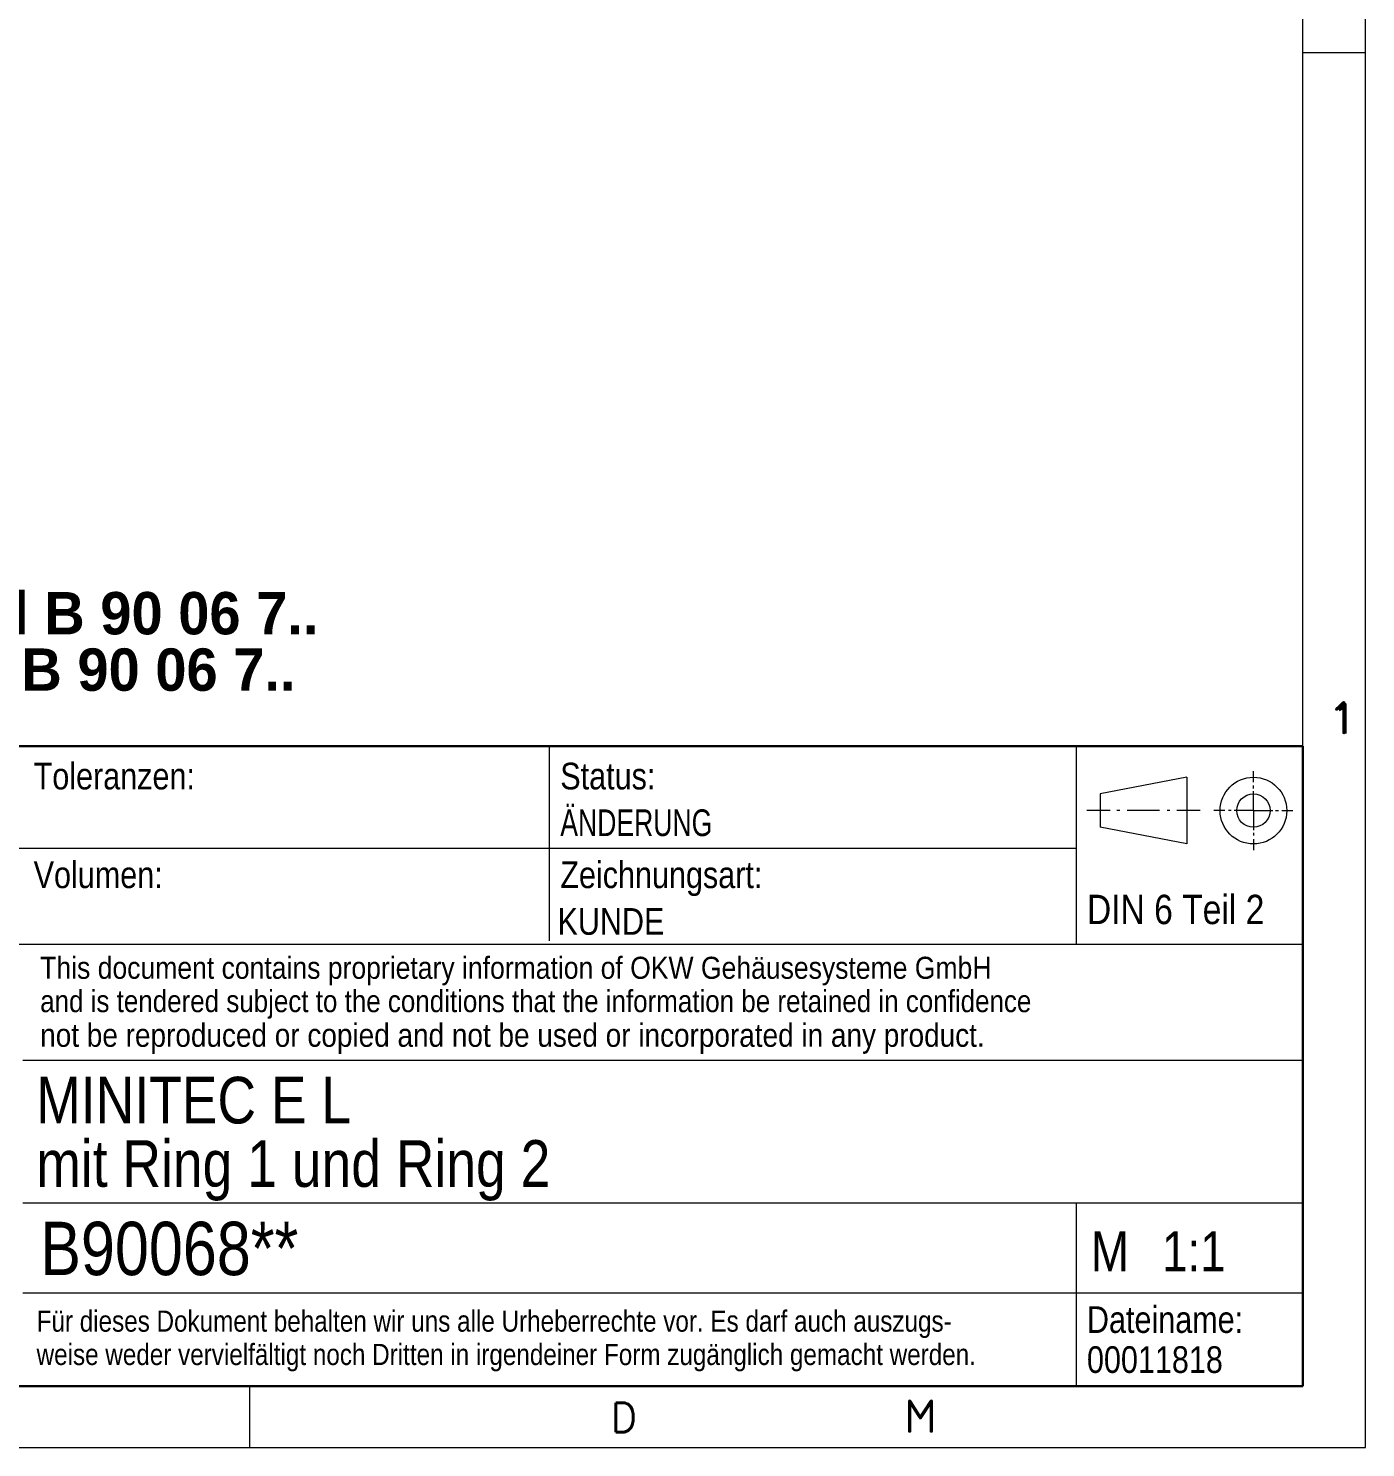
# Model space of a CAD drawing. Header units: millimetres. Extents: x 0 to 1188, y 0 to 841.
# Drawn here: x 1088.2 to 1188.5, y 0.4 to 106.8 of the extents above; entities that cross this region are included whole.
import ezdxf

# ---------------------------------------------------------------- set-up
doc = ezdxf.new("R2010")
doc.units = ezdxf.units.MM
doc.linetypes.add('SLD-Durchgehend', pattern=[0])
doc.styles.add('SLDTEXTSTYLE0', font='arialbd.ttf', dxfattribs={"width": 0.948})
doc.styles.add('SLDTEXTSTYLE1', font='isocp___.ttf', dxfattribs={"width": 1.1})
doc.styles.add('SLDTEXTSTYLE3', font='ARIALN.TTF', dxfattribs={"width": 0.87})
doc.styles.add('SLDTEXTSTYLE5', font='ARIALN.TTF')
doc.styles.add('SLDTEXTSTYLE6', font='ARIALN.TTF', dxfattribs={"width": 1.045436})
doc.styles.add('SLDTEXTSTYLE7', font='ARIALN.TTF', dxfattribs={"width": 1.029704})
doc.styles.add('SLDTEXTSTYLE8', font='ARIALN.TTF', dxfattribs={"width": 1.052945})
doc.styles.add('SLDTEXTSTYLE9', font='simplex_.ttf')

# ---------------------------------------------------------------- blocks, each defined once
blk = doc.blocks.new('SW_NOTE_7')
at = {"color": 0, "char_height": 3.175, "attachment_point": 2, "style": 'SLDTEXTSTYLE0'}
for s, insert in [('Hinweis: Zwischenring als separater Artikel B 90 06 7..', (55.31, 4.09)), ('Note: intermediate ring as separate article B 90 06 7..', (55.11, -0.14))]:
    blk.add_mtext(s, dxfattribs=dict(at, insert=insert))

msp = doc.modelspace()

# ---------------------------------------------------------------- linework, layer by layer
at = {"color": 7, "linetype": 'SLD-Durchgehend', "lineweight": 0}
for p, q in [((1188.499, 0.4), (1188.499, 840.6)), ((1183.799, 5), (1183.799, 836)), ((1183.799, 105), (1188.499, 105)), ((1127.299, 38.4), (1127.299, 53)), ((1166.799, 53), (1166.799, 38.15)), ((1180.083, 50.299), (1180.083, 51.126)), ((1175.083, 50.659), (1168.583, 49.409)), ((1175.083, 50.659), (1175.083, 45.659)), ((1180.083, 49.823), (1180.083, 50.031)), ((1168.583, 49.409), (1168.583, 46.909)), ((1168.583, 49.409), (1168.583, 46.909)), ((1180.083, 48.159), (1180.083, 49.612)), ((1169.336, 48.159), (1167.583, 48.159)), ((1170.055, 48.159), (1169.847, 48.159)), ((1173.042, 48.159), (1170.623, 48.159)), ((1173.818, 48.159), (1173.61, 48.159)), ((1176.083, 48.159), (1174.329, 48.159)), ((1177.942, 48.159), (1177.115, 48.159)), ((1178.418, 48.159), (1178.21, 48.159)), ((1180.083, 48.159), (1178.629, 48.159)), ((1180.083, 48.159), (1180.083, 46.706)), ((1180.083, 48.159), (1181.536, 48.159)), ((1181.747, 48.159), (1181.955, 48.159)), ((1182.223, 48.159), (1183.05, 48.159)), ((1175.083, 45.659), (1168.583, 46.909)), ((1180.083, 46.495), (1180.083, 46.286)), ((1180.083, 46.018), (1180.083, 45.191)), ((1053.799, 45.35), (1166.799, 45.35)), ((1053.799, 38.15), (1183.799, 38.15)), ((1087.799, 29.45), (1183.799, 29.45)), ((1087.799, 18.75), (1183.799, 18.75)), ((1166.799, 18.75), (1166.799, 5)), ((1087.799, 12), (1183.799, 12)), ((24.799, 5), (1183.799, 5)), ((1104.799, 5), (1104.799, 0.4)), ((0.399, 0.4), (1188.499, 0.4))]:
    msp.add_line(p, q, dxfattribs=at)
at = {"color": 7, "linetype": 'SLD-Durchgehend', "lineweight": 30}
for p, q in [((1053.799, 53), (1183.799, 53)), ((1183.799, 5), (1183.799, 53)), ((998.799, 5), (1183.799, 5))]:
    msp.add_line(p, q, dxfattribs=at)
at = {"color": 7, "linetype": 'SLD-Durchgehend', "lineweight": 0}
for radius in [2.5, 1.25]:
    msp.add_circle((1180.083, 48.159), radius, dxfattribs=at)

# ---------------------------------------------------------------- block references
msp.add_blockref('SW_NOTE_7', (1000.326, 60.459))

# ---------------------------------------------------------------- texts
at = {"color": 7, "linetype": 'Continuous', "lineweight": 0, "attachment_point": 1}
for s, insert, char_height, style in [('1', (1186.115, 56.374), 2.5, 'SLDTEXTSTYLE1'), ('1', (1185.931, 56.131), 2.2, 'SLDTEXTSTYLE9'), ('Toleranzen:', (1088.599, 51.75), 2, 'SLDTEXTSTYLE5'), ('Status:', (1128.099, 51.75), 2, 'SLDTEXTSTYLE5'), ('ÄNDERUNG', (1128.099, 48.25), 2, 'SLDTEXTSTYLE3'), ('Volumen:', (1088.599, 44.35), 2, 'SLDTEXTSTYLE5'), ('Zeichnungsart:', (1128.099, 44.35), 2, 'SLDTEXTSTYLE5'), ('DIN 6 Teil 2', (1167.599, 41.85), 2.2, 'SLDTEXTSTYLE5'), ('KUNDE', (1127.89, 40.85), 2, 'SLDTEXTSTYLE5'), ('This document contains proprietary information of OKW Gehäusesysteme GmbH', (1089.09, 37.2), 1.65, 'SLDTEXTSTYLE8'), ('and is tendered subject to the conditions that the information be retained in confidence', (1089.09, 34.7), 1.65, 'SLDTEXTSTYLE7'), ('not be reproduced or copied and not be used or incorporated in any product.', (1089.09, 32.2), 1.75, 'SLDTEXTSTYLE6'), ('MINITEC E L', (1088.799, 28.201), 3.5, 'SLDTEXTSTYLE5'), ('mit Ring 1 und Ring 2', (1088.799, 23.451), 3.5, 'SLDTEXTSTYLE5'), ('B90068**', (1089.09, 17.332), 4, 'SLDTEXTSTYLE5'), ('M', (1167.89, 16.622), 3, 'SLDTEXTSTYLE5'), ('1:1', (1173.229, 16.622), 3, 'SLDTEXTSTYLE5'), ('Für dieses Dokument behalten wir uns alle Urheberrechte vor. Es darf auch auszugs-', (1088.822, 10.68), 1.5875, 'SLDTEXTSTYLE5'), ('Dateiname:', (1167.599, 11), 2, 'SLDTEXTSTYLE5'), ('weise weder vervielfältigt noch Dritten in irgendeiner Form zugänglich gemacht werden.', (1088.822, 8.18), 1.5875, 'SLDTEXTSTYLE5'), ('00011818', (1167.599, 8), 2, 'SLDTEXTSTYLE5'), ('D', (1131.879, 3.768), 2.2, 'SLDTEXTSTYLE9'), ('M', (1153.908, 4.011), 2.5, 'SLDTEXTSTYLE1')]:
    msp.add_mtext(s, dxfattribs=dict(at, insert=insert, char_height=char_height, style=style))

doc.saveas('drawing.dxf')
